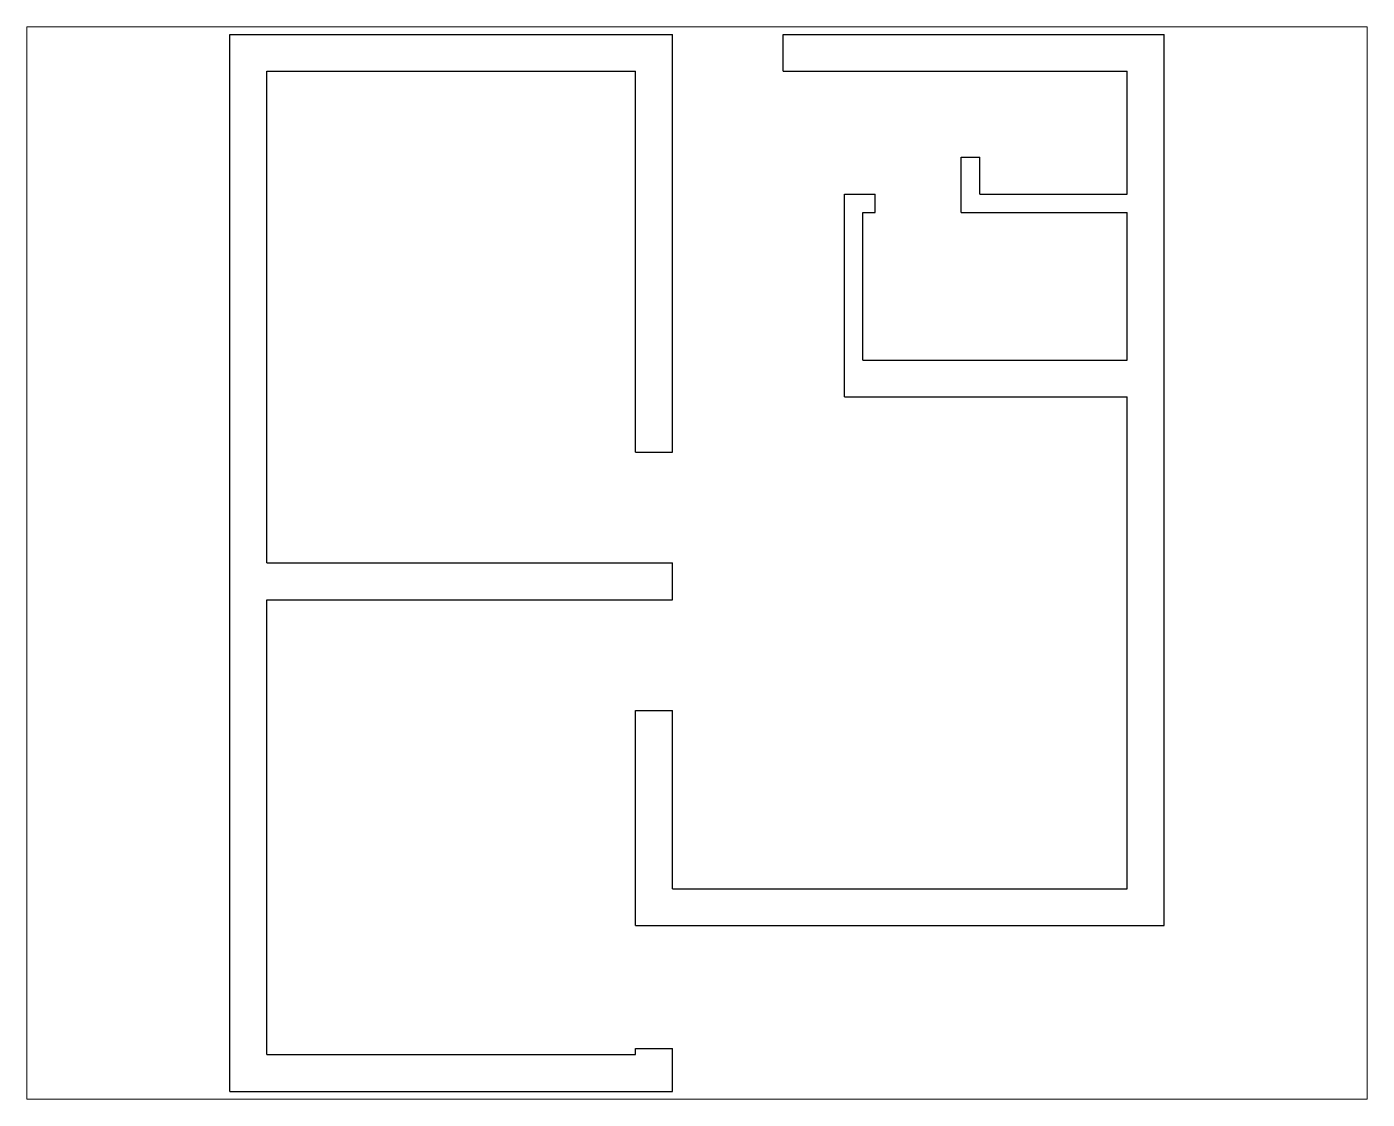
# Paper-space layout 'Layout1' of a CAD drawing. Header units: millimetres. Extents: x 160 to 1440, y 128 to 1152.
# The model-space entities are those that its viewports show. They can reach past a viewport. Long polylines and large blocks are cut down to what shows.
import ezdxf

# ---------------------------------------------------------------- set-up
doc = ezdxf.new("R2010")
doc.units = ezdxf.units.MM

msp = doc.modelspace()

# ---------------------------------------------------------------- linework, layer by layer
for p, q in [((2241, 496), (2241, 9096)), ((2241, 9096), (5841, 9096)), ((5841, 5696), (5841, 9096)), ((6741, 8796), (6741, 9096)), ((6741, 9096), (9841, 9096)), ((9841, 1846), (9841, 9096)), ((2541, 8796), (5541, 8796)), ((2541, 4796), (2541, 8796)), ((5541, 5696), (5541, 8796)), ((6741, 8796), (9541, 8796)), ((9541, 7796), (9541, 8796)), ((8191, 7646), (8191, 8096)), ((8191, 8096), (8341, 8096)), ((8341, 7796), (8341, 8096)), ((7241, 7796), (7491, 7796)), ((7241, 6146), (7241, 7796)), ((7491, 7646), (7491, 7796)), ((8341, 7796), (9541, 7796)), ((7391, 6446), (7391, 7646)), ((7391, 7646), (7491, 7646)), ((8191, 7646), (9541, 7646)), ((9541, 6446), (9541, 7646)), ((7391, 6446), (9541, 6446)), ((7241, 6146), (9541, 6146)), ((9541, 2146), (9541, 6146)), ((5541, 5696), (5841, 5696)), ((2541, 4796), (5841, 4796)), ((5841, 4496), (5841, 4796)), ((2541, 796), (2541, 4496)), ((2541, 4496), (5841, 4496)), ((5541, 1846), (5541, 3596)), ((5541, 3596), (5841, 3596)), ((5841, 2146), (5841, 3596)), ((5841, 2146), (9541, 2146)), ((5541, 1846), (9841, 1846)), ((2541, 796), (5541, 796)), ((5541, 796), (5541, 846)), ((5541, 846), (5841, 846)), ((5841, 496), (5841, 846)), ((2241, 496), (5841, 496))]:
    msp.add_line(p, q)

psp = doc.layouts.get("Layout1")

# ---------------------------------------------------------------- viewports
at = {"layer": '0'}
psp.add_viewport(center=(800, 640), size=(1280, 1024), view_center_point=(6041, 4795.5), view_height=8724.337, dxfattribs=at)

doc.saveas('drawing.dxf')
